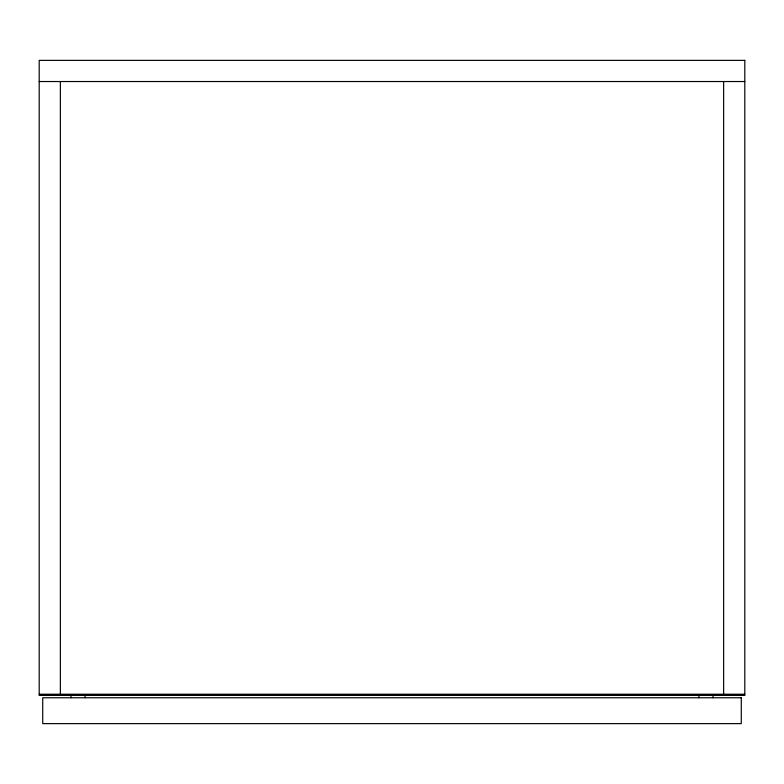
<?xml version="1.0" encoding="UTF-8"?>
<svg xmlns="http://www.w3.org/2000/svg" width="784" height="784" viewBox="0 0 784 784"><rect width="100%" height="100%" fill="white"/><g stroke="black" fill="none" stroke-linecap="round" stroke-linejoin="round"><path stroke-width="1.18" d="M39.2 81.536L744.8 81.536M39.2 694.232L744.8 694.232M723.632 81.536L723.632 695.408M713.048 695.31L713.048 697.76M698.936 695.31L698.936 697.76M85.064 695.31L85.064 697.76M70.952 695.31L70.952 697.76M60.368 81.536L60.368 695.408M744.8 60.368L39.2 60.368L39.2 695.408L744.8 695.408L744.8 60.368M741.272 697.76L42.728 697.76L42.728 723.632L741.272 723.632L741.272 697.76"/></g></svg>
